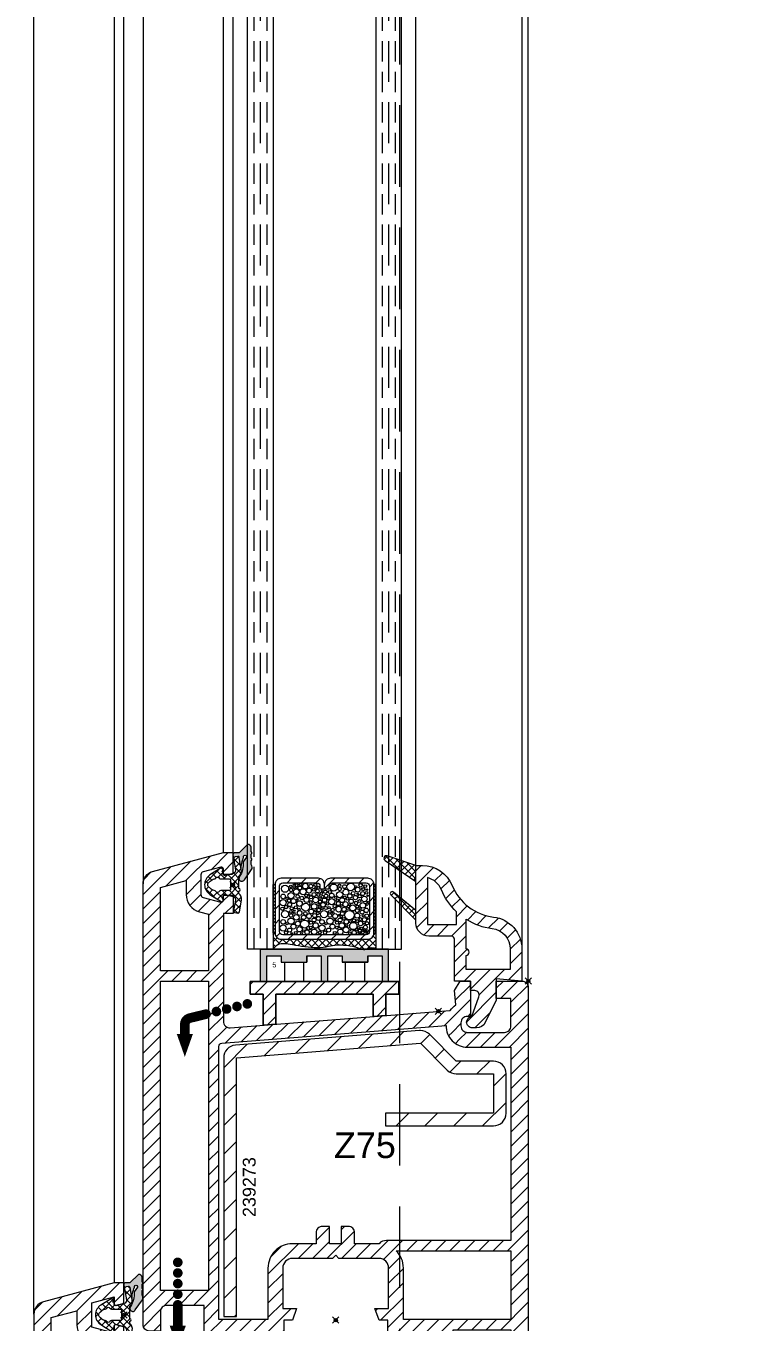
# Model space of a CAD drawing. Header units: millimetres. Extents: x -20000 to 230000, y -17405 to 25402.
# Drawn here: x 155059.2 to 155170, y -4835.4 to -4633.6 of the extents above; entities that cross this region are included whole.
import ezdxf

# ---------------------------------------------------------------- set-up
doc = ezdxf.new("R2010")
doc.units = ezdxf.units.MM
doc.header["$PDMODE"] = 35
doc.header["$PDSIZE"] = 0.5
doc.linetypes.add('CACHE', pattern=[9.525, 6.35, -3.175])
doc.layers.get('0').update_dxf_attribs({"lineweight": 13})
doc.layers.get('Defpoints').update_dxf_attribs({"true_color": 0xc2a584})
doc.layers.add('0 - Invisible', color=43, linetype='Continuous', lineweight=0, plot=False)
for name, color, linetype, lineweight in [('1 - Acier', 160, 'Continuous', 13), ('1 - Cotation', 32, 'Continuous', 13), ('1 - INTERROMPU', 253, 'CACHE', 13), ('1 - Joint', 7, 'Continuous', 13), ('1 - PVC', 7, 'Continuous', 13), ('1 - Silicone', 40, 'Continuous', 13), ('1 - Vitrage', 252, 'Continuous', 13)]:
    doc.layers.add(name, color=color, linetype=linetype, lineweight=lineweight)
doc.styles.get("Standard").update_dxf_attribs({"font": 'ARIALUNI.TTF'})
doc.styles.add('Texte Poralu', font='tahomabd.ttf')
doc.dimstyles.new('100 - 1000', dxfattribs={"dimtxt": 15, "dimasz": 15, "dimexe": 5, "dimexo": 2.5, "dimgap": 8, "dimtad": 1, "dimdec": 1, "dimtxsty": 'Texte Poralu', "dimcen": 10, "dimazin": 0, "dimtfac": 1, "dimtdec": 1, "dimtmove": 0, "dimatfit": 3, "dimfxl": 1, "dimarcsym": 0})
doc.dimstyles.new('30 - 1000', dxfattribs={"dimtxt": 10, "dimasz": 10, "dimexe": 5, "dimexo": 2.5, "dimgap": 5, "dimtad": 1, "dimdec": 1, "dimtxsty": 'Texte Poralu', "dimcen": 5, "dimazin": 0, "dimtfac": 1, "dimtdec": 1, "dimtmove": 0, "dimatfit": 3, "dimfxl": 1, "dimarcsym": 0})
pattern_1 = [(45, (-2912.3842, -784.6884), (-0.561266, 0.561266), []), (135, (-2912.3842, -784.6884), (-0.561266, -0.561266), [])]

# ---------------------------------------------------------------- blocks, each defined once
blk = doc.blocks.new('Rehau - DL178')
at = {"layer": '1 - PVC', "linetype": 'ByBlock'}
h = blk.add_hatch(dxfattribs=at)
h.set_pattern_fill('ANSI31', color=256, scale=0.5, style=0)
h.set_pattern_definition([(45, (178, 0), (-1.122532, 1.122532), [])])
h.paths.add_polyline_path([(121.8, 17, -0.414299), (119.8, 15), (118, 15), (3, 15), (3, 6.5), (3.77, 2.36, -0.045854), (3.8, 2, -0.414207), (1.8, 0), (0, 0), (0, 32.06, -0.396963), (0.94, 33.06), (118, 40), (118, 82.12, -0.339454), (119.48, 84.05), (130.5, 87), (132, 87), (132, 83.99, -0.339454), (131.85, 83.8), (130.75, 83.51, -0.493145), (130.5, 83.7), (130.5, 84.84), (127, 83.9), (127, 80.1), (130.5, 79.16), (130.5, 80.3, -0.493145), (130.75, 80.49), (131.85, 80.2, -0.339454), (132, 80.01), (132, 77.5), (130.5, 77.5), (130.5, 62.23, 0.437409), (131.58, 61.23), (147.72, 62.5), (147.72, 62.5), (148, 62.22), (148.33, 62.55), (166.76, 64), (166.5, 67), (169, 67), (169, 61.5), (168.5, 61.5, 0.414214), (167.5, 60.5), (167.5, 60, 0.414214), (168.5, 59), (174.3, 59, 0.414214), (175.3, 60), (175.3, 64.3), (173, 64.3), (173, 67), (177, 67, -0.414214), (178, 66), (178, 25.9), (178, 3, -0.414214), (175, 0), (175, 15.4, -0.236068), (174.2, 17, -0.045849), (174.23, 17.36), (175, 21.5), (175, 23), (169.7, 23, 0.414214), (168.7, 22), (168.7, 21.5, 0.414214), (169.7, 20.5), (170.2, 20.5), (170.2, 16, -0.414214), (169.7, 15.5), (161, 15.5), (161, 18.2), (166, 18.2), (166, 23.2), (148, 23.2), (134, 23.2), (134, 18.2), (139, 18.2), (139, 15.5), (131.8, 15.5, -0.414214), (131.3, 16), (131.3, 23), (121, 23), (121, 21.5), (121.77, 17.36, -0.045776)])
h.paths.add_polyline_path([(145.5, 59.62), (145.5, 56.9), (147, 56.9), (147, 59.74), (149, 59.89), (149, 56.9), (150.5, 56.9), (150.5, 60.01), (162, 60.92), (162, 56.9), (163.5, 56.9), (163.5, 61.03), (164.8, 61.14), (164.86, 61.14, 0.060551), (164.81, 60.25, 0.227964), (166, 57.27), (166, 57.1), (166, 25.9), (130.2, 25.9), (130.2, 57.57), (130.2, 58.41), (133.7, 58.69)], flags=16)
h.paths.add_polyline_path([(128.2, 43), (120.7, 43), (120.7, 67), (128.2, 67)], flags=16)
h.paths.add_polyline_path([(128.2, 69), (120.7, 69), (120.7, 81.58), (124.7, 82.65), (124.7, 80.48, 0.339454), (126.78, 77.78), (128.2, 77.39)], flags=16)
h.paths.add_polyline_path([(128.2, 41), (128.2, 25.7), (126.3, 25.7), (124, 25.7), (120, 25.7), (120, 37.41, 0.327538), (120.7, 38.37), (120.7, 41)], flags=16)
h.paths.add_polyline_path([(168.3, 56.3), (168.7, 56.3), (168.7, 55.5, 0.57735), (170.2, 54.63), (170.2, 56.3), (171.8, 56.3), (171.8, 54.63, 0.57735), (173.3, 55.5), (173.3, 56.3), (175.3, 56.3), (175.3, 45), (168.3, 45)], flags=16)
h.paths.add_polyline_path([(168.3, 43), (175.3, 43), (175.3, 25.7), (168.3, 25.7)], flags=16)
h.paths.add_polyline_path([(118, 37.3), (118, 17.7), (115.3, 17.7), (82.3, 17.7), (82.3, 35.18)], flags=16)
h.paths.add_polyline_path([(80, 35.04), (80, 17.7), (62.3, 17.7), (62.3, 33.99)], flags=16)
h.paths.add_polyline_path([(60, 33.85), (60, 17.7), (42.3, 17.7), (42.3, 32.8)], flags=16)
h.paths.add_polyline_path([(40, 32.67), (40, 17.7), (22.3, 17.7), (22.3, 31.62)], flags=16)
h.paths.add_polyline_path([(20, 31.48), (20, 17.7), (2.7, 17.7), (2.7, 30.46)], flags=16)
at = {"layer": '0 - Invisible'}
for p in [(132, 82), (164, 63.78), (0, 33), (150, 18.2), (175, 15)]:
    blk.add_point(p, dxfattribs=at)
at = {"layer": '0 - Invisible', "linetype": 'ByBlock'}
blk.add_point((178, 67), dxfattribs=at)
at = {"layer": '1 - PVC', "linetype": 'ByBlock'}
for points in [[(131.58, 61.23, -0.437409), (130.5, 62.23), (130.5, 77.5), (132, 77.5), (132, 80.01, 0.339454), (131.85, 80.2), (130.75, 80.49, 0.493145), (130.5, 80.3), (130.5, 79.16), (127, 80.1), (127, 83.9), (130.5, 84.84), (130.5, 83.7, 0.493145), (130.75, 83.51), (131.85, 83.8, 0.339454), (132, 83.99), (132, 87), (130.5, 87), (119.48, 84.05, 0.339454), (118, 82.12), (118, 40), (0.94, 33.06, 0.396963), (0, 32.06), (0, 0), (1.8, 0, 0.414214), (3.8, 2, 0.045849), (3.77, 2.36), (3, 6.5), (3, 15), (118, 15), (119.8, 15, 0.414214), (121.8, 17, 0.045849), (121.77, 17.36), (121, 21.5), (121, 23), (131.3, 23), (131.3, 16, 0.414214), (131.8, 15.5), (139, 15.5), (139, 18.2), (134, 18.2), (134, 23.2), (148, 23.2), (166, 23.2), (166, 18.2), (161, 18.2), (161, 15.5), (169.7, 15.5, 0.414214), (170.2, 16), (170.2, 20.5), (169.7, 20.5, -0.414214), (168.7, 21.5), (168.7, 22, -0.414214), (169.7, 23), (175, 23), (175, 21.5), (174.23, 17.36, 0.045849), (174.2, 17, 0.236068), (175, 15.4), (175, 0, 0.414214), (178, 3), (178, 25.9), (178, 66, 0.414214), (177, 67), (173, 67), (173, 64.3), (175.3, 64.3), (175.3, 60, -0.414214), (174.3, 59), (168.5, 59, -0.414214), (167.5, 60), (167.5, 60.5, -0.414214), (168.5, 61.5), (169, 61.5), (169, 67), (166.5, 67), (166.76, 64), (148.33, 62.55), (148, 62.22), (147.72, 62.5), (147.72, 62.5), (131.58, 61.23, -0.437409)], [(128.2, 69), (120.7, 69), (120.7, 81.58), (124.7, 82.65), (124.7, 80.48, 0.339454), (126.78, 77.78), (128.2, 77.39), (128.2, 69)], [(145.5, 59.62), (145.5, 56.9), (147, 56.9), (147, 59.74), (149, 59.89), (149, 56.9), (150.5, 56.9), (150.5, 60.01), (162, 60.92), (162, 56.9), (163.5, 56.9), (163.5, 61.03), (164.8, 61.14), (164.86, 61.14, 0.060551), (164.81, 60.25, 0.227964), (166, 57.27), (166, 57.1), (166, 25.9), (130.2, 25.9), (130.2, 57.57), (130.2, 58.41), (133.7, 58.69), (145.5, 59.62)], [(168.3, 56.3), (168.7, 56.3), (168.7, 55.5, 0.57735), (170.2, 54.63), (170.2, 56.3), (171.8, 56.3), (171.8, 54.63, 0.57735), (173.3, 55.5), (173.3, 56.3), (175.3, 56.3), (175.3, 45), (168.3, 45), (168.3, 56.3)], [(128.2, 41), (128.2, 25.7), (126.3, 25.7), (124, 25.7), (120, 25.7), (120, 37.41, 0.327538), (120.7, 38.37), (120.7, 41), (128.2, 41)]]:
    blk.add_lwpolyline(points, format="xyb", close=True, dxfattribs=at)
for points in [[(128.2, 43), (120.7, 43), (120.7, 67), (128.2, 67), (128.2, 43)], [(168.3, 43), (175.3, 43), (175.3, 25.7), (168.3, 25.7), (168.3, 43)], [(118, 37.3), (118, 17.7), (115.3, 17.7), (82.3, 17.7), (82.3, 35.18), (118, 37.3)], [(80, 35.04), (80, 17.7), (62.3, 17.7), (62.3, 33.99), (80, 35.04)], [(40, 32.67), (40, 17.7), (22.3, 17.7), (22.3, 31.62), (40, 32.67)], [(60, 33.85), (60, 17.7), (42.3, 17.7), (42.3, 32.8), (60, 33.85)], [(20, 31.48), (20, 17.7), (2.7, 17.7), (2.7, 30.46), (20, 31.48)]]:
    blk.add_lwpolyline(points, close=True, dxfattribs=at)
blk = doc.blocks.new('*U503')
blk.add_blockref('Rehau - DL178', (-75, -10))
blk = doc.blocks.new('*D1007')
at = {"layer": '1 - Cotation', "color": 0, "lineweight": -2, "transparency": 16777216}
for p, q in [((155020, -3805.67), (155367.5, -3805.67)), ((155362.5, -3820.67), (155362.5, -4891.27)), ((155020, -4906.27), (155367.5, -4906.27))]:
    blk.add_line(p, q, dxfattribs=at)
at = {"layer": '1 - Cotation', "color": 0, "transparency": 16777216}
for points in [[(155360, -3820.67), (155365, -3820.67), (155362.5, -3805.67)], [(155360, -4891.27), (155365, -4891.27), (155362.5, -4906.27)]]:
    blk.add_solid(points, dxfattribs=at)
at = {"layer": 'Defpoints', "color": 0, "transparency": 16777216}
for p in [(155017.5, -3805.67), (155017.5, -4906.27), (155362.5, -4906.27)]:
    blk.add_point(p, dxfattribs=at)
at = {"layer": '1 - Cotation', "color": 0, "transparency": 16777216, "insert": (155347, -4355.97), "char_height": 15, "attachment_point": 5, "rotation": 90, "style": 'Texte Poralu'}
blk.add_mtext('H', dxfattribs=at)
blk = doc.blocks.new('*U291')
at = {"layer": '1 - Acier'}
h = blk.add_hatch(dxfattribs=at)
h.set_pattern_fill('ANSI31', color=256, scale=0.5, style=0)
h.set_pattern_definition([(45, (-53.198, 0), (-1.12253, 1.12253), [])])
h.paths.add_polyline_path([(-1.19, 10.35, -0.414214), (-0.71, 9.87), (-0.71, 9.39), (0, 9.39), (0, 10.11, 0.414214), (-0.95, 11.06), (-6.75, 11.06, 0.414214), (-7.7, 10.11), (-7.7, 2.51, 0.414214), (-6.75, 1.56), (6.75, 1.56, 0.414214), (7.7, 2.51), (7.7, 10.11, 0.414214), (6.75, 11.06), (0.95, 11.06, 0.414214), (0, 10.11), (0, 9.39), (0.71, 9.39), (0.71, 9.87, -0.414214), (1.19, 10.35), (6.51, 10.35, -0.414214), (6.99, 9.87), (6.99, 2.75, -0.414214), (6.51, 2.27), (-6.51, 2.27, -0.414214), (-6.99, 2.75), (-6.99, 9.87, -0.414214), (-6.51, 10.35)])
at = {"layer": '1 - Silicone'}
h = blk.add_hatch(dxfattribs=at)
h.set_pattern_fill('ANSI31', color=256, scale=3, style=0)
h.set_pattern_definition([(135, (89.45962, 19.9178), (0.265165, 0.265165), [])])
h.paths.add_polyline_path([(-8, 2.51), (-7.7, 2.51), (-7.7, 10.11), (-8, 10.11)])
h = blk.add_hatch(dxfattribs=at)
h.set_pattern_fill('ANSI31', color=256, scale=3, style=0)
h.set_pattern_definition([(45, (-89.45962, 19.9178), (-0.265165, 0.265165), [])])
h.paths.add_polyline_path([(8, 10.11), (7.7, 10.11), (7.7, 2.51), (8, 2.51)])
h = blk.add_hatch(dxfattribs=at)
h.set_pattern_fill('ANSI37', color=256, scale=0.25, style=0)
h.set_pattern_definition([(45, (-53.198, 0), (-0.561266, 0.561266), []), (135, (-53.198, 0), (-0.561266, -0.561266), [])])
edge = h.paths.add_edge_path()
edge.add_arc((-6.75, 2.51), 0.95, 180, 270, ccw=False)
edge.add_line((-7.7, 2.51), (-8, 2.51))
edge.add_line((-8, 2.51), (-8, 0))
edge.add_spline(control_points=[(-8, 0), (-7.75, 0.3), (-7.07, 1.12), (-5.05, 0.73), (-1.23, 0.13), (0.48, 0.41), (1.65, 0.75), (4.92, 0.57), (6.11, -0.43), (7.45, 0.54), (7.9, 0.1), (8, 0)], knot_values=[0, 0, 0, 0, 1.112924, 3.032488, 5.381325, 7.006548, 8.100712, 8.980186, 10.784819, 12.190253, 12.587238, 12.587238, 12.587238, 12.587238], degree=3, periodic=0)
edge.add_line((8, 0), (8, 2.51))
edge.add_line((8, 2.51), (7.7, 2.51))
edge.add_arc((6.75, 2.51), 0.95, -90, 0, ccw=False)
edge.add_line((6.75, 1.56), (-6.75, 1.56))
at = {"layer": '0 - Invisible'}
for p, q in [((-8, 2.51), (-8, 0)), ((8, 2.51), (8, 0))]:
    blk.add_line(p, q, dxfattribs=at)
at = {"layer": '1 - Acier'}
blk.add_lwpolyline([(0, 9.39), (0, 10.11, 0.414214), (-0.95, 11.06), (-6.75, 11.06, 0.414214), (-7.7, 10.11), (-7.7, 2.51, 0.414214), (-6.75, 1.56), (6.75, 1.56, 0.414214), (7.7, 2.51), (7.7, 10.11, 0.414214), (6.75, 11.06), (0.95, 11.06, 0.414214), (0, 10.11)], format="xyb", dxfattribs=at)
blk.add_lwpolyline([(0.71, 9.39), (0.71, 9.87, -0.414214), (1.19, 10.35), (6.51, 10.35, -0.414214), (6.99, 9.87), (6.99, 2.75, -0.414214), (6.51, 2.27), (-6.51, 2.27, -0.414214), (-6.99, 2.75), (-6.99, 9.87, -0.414214), (-6.51, 10.35), (-1.19, 10.35, -0.414214), (-0.71, 9.87), (-0.71, 9.39)], format="xyb", close=True, dxfattribs=at)
at = {"layer": '1 - PVC'}
for centre, radius in [((-4.73, 10.08), 0.13), ((-4.33, 9.97), 0.219), ((-3.7, 10.13), 0.171), ((-2.99, 9.84), 0.435), ((-2.12, 9.83), 0.286), ((-1.42, 10.03), 0.232), ((1.44, 9.6), 0.563), ((2.34, 9.96), 0.205), ((4.09, 9.72), 0.597), ((5.64, 9.96), 0.283), ((-6.44, 8.24), 0.358), ((-6.14, 9.44), 0.563), ((-5.83, 7.94), 0.179), ((-5.22, 8.34), 0.486), ((-5.22, 9.24), 0.282), ((-5.24, 9.8), 0.205), ((-4.7, 9.6), 0.154), ((-4.39, 8.96), 0.435), ((-4.32, 9.56), 0.16), ((-4.17, 8.23), 0.279), ((-3.85, 9.55), 0.293), ((-3.54, 7.99), 0.282), ((-3.32, 8.96), 0.479), ((-2.8, 7.68), 0.397), ((-2.86, 8.38), 0.223), ((-2.4, 9.14), 0.384), ((-2.4, 8.5), 0.128), ((-2.12, 8.11), 0.256), ((-1.63, 8.52), 0.307), ((-1.66, 9.27), 0.23), ((-1.37, 7.68), 0.435), ((-1.32, 9.57), 0.149), ((-1.09, 9.06), 0.286), ((-0.96, 8.47), 0.236), ((-0.96, 9.65), 0.164), ((-0.71, 7.96), 0.186), ((-0.48, 8.7), 0.186), ((-0.3, 8.19), 0.22), ((-0.35, 9.09), 0.156), ((0.14, 8.96), 0.267), ((0.24, 8.32), 0.276), ((0.6, 7.94), 0.219), ((0.83, 8.93), 0.241), ((1.13, 8.4), 0.358), ((1.75, 8.09), 0.179), ((2.36, 8.5), 0.486), ((2.36, 9.39), 0.282), ((3.13, 9.76), 0.302), ((3.33, 8.89), 0.472), ((3.19, 8.08), 0.209), ((3.95, 8.32), 0.335), ((4.47, 8.73), 0.282), ((4.82, 8.05), 0.334), ((4.87, 9.75), 0.154), ((5.18, 9.29), 0.384), ((5.18, 8.65), 0.128), ((5.46, 8.27), 0.256), ((5.95, 8.68), 0.307), ((6.21, 7.83), 0.435), ((6.03, 9.37), 0.243), ((6.36, 9.83), 0.229), ((6.56, 8.8), 0.219), ((6.61, 9.29), 0.138), ((6.72, 8.34), 0.102), ((-6.44, 7.27), 0.486), ((-6.55, 6.32), 0.257), ((-5.98, 6.58), 0.256), ((-5.53, 7.57), 0.277), ((-5.42, 6.96), 0.307), ((-5.11, 6.37), 0.232), ((-4.83, 7.5), 0.384), ((-4.7, 6.02), 0.138), ((-4.47, 6.53), 0.23), ((-4.22, 7.73), 0.13), ((-3.89, 7.12), 0.435), ((-3.97, 6.23), 0.189), ((-2.95, 6.56), 0.602), ((-2.06, 5.89), 0.366), ((-2.14, 7.35), 0.23), ((-2.23, 6.89), 0.132), ((-1.6, 6.68), 0.435), ((-1.4, 5.97), 0.162), ((-1.02, 6.94), 0.179), ((-0.89, 6.12), 0.276), ((-0.68, 7.4), 0.267), ((-0.71, 6.6), 0.195), ((-0.22, 6.94), 0.362), ((-0.38, 6.3), 0.181), ((0.01, 7.65), 0.337), ((0.21, 6.43), 0.257), ((0.49, 7.09), 0.206), ((0.72, 6.5), 0.179), ((1.13, 7.42), 0.486), ((1.26, 6.14), 0.261), ((1.6, 6.73), 0.256), ((2.21, 6.25), 0.447), ((2, 7.65), 0.189), ((2.16, 7.12), 0.307), ((2.75, 7.65), 0.384), ((2.65, 6.81), 0.164), ((3.06, 6.22), 0.338), ((3.26, 7.02), 0.401), ((3.88, 5.32), 0.739), ((3.59, 7.84), 0.21), ((3.6, 6.37), 0.171), ((3.9, 6.94), 0.153), ((4.16, 7.47), 0.361), ((4.4, 6.44), 0.474), ((4.9, 7.21), 0.276), ((5.11, 6.02), 0.292), ((5.11, 6.68), 0.23), ((5.44, 7.5), 0.23), ((5.56, 6.32), 0.154), ((5.98, 6.84), 0.435), ((5.87, 5.79), 0.309), ((6.51, 6.07), 0.344), ((6.64, 7.04), 0.195), ((6.74, 7.37), 0.105), ((-6.44, 4.28), 0.358), ((-6.14, 5.48), 0.563), ((-5.83, 3.97), 0.179), ((-5.22, 4.38), 0.486), ((-5.22, 5.27), 0.282), ((-5.24, 5.84), 0.205), ((-4.7, 5.63), 0.154), ((-4.37, 4.98), 0.435), ((-4.16, 3.99), 0.381), ((-3.87, 5.65), 0.37), ((-3.8, 4.55), 0.202), ((-3.08, 3.92), 0.63), ((-3.24, 4.96), 0.342), ((-2.98, 5.56), 0.277), ((-2.4, 5.17), 0.384), ((-2.4, 4.53), 0.128), ((-2.12, 4.15), 0.256), ((-1.63, 4.56), 0.307), ((-1.53, 5.25), 0.309), ((-1.37, 3.71), 0.435), ((-1.04, 5.61), 0.22), ((-0.94, 4.81), 0.309), ((-0.38, 4.28), 0.358), ((-0.07, 5.48), 0.563), ((0.24, 3.97), 0.179), ((0.85, 4.38), 0.486), ((0.85, 5.27), 0.282), ((0.83, 5.84), 0.205), ((1.36, 5.63), 0.154), ((1.67, 5.17), 0.384), ((1.67, 4.53), 0.128), ((1.95, 4.15), 0.256), ((2.44, 4.56), 0.307), ((2.31, 5.3), 0.138), ((2.7, 3.71), 0.435), ((2.62, 5.07), 0.17), ((2.78, 5.56), 0.299), ((3, 4.76), 0.216), ((3.4, 4.29), 0.355), ((4.03, 4.31), 0.192), ((4.5, 3.63), 0.567), ((4.61, 4.52), 0.239), ((5.11, 5.25), 0.387), ((5.08, 4.38), 0.236), ((5.62, 4.02), 0.343), ((5.62, 4.69), 0.243), ((6.03, 5.25), 0.179), ((6.23, 4.61), 0.324), ((6.13, 3.97), 0.106), ((6.59, 5.22), 0.286), ((6.61, 4.05), 0.263), ((6.72, 4.74), 0.114), ((-6.44, 3.31), 0.486), ((-5.98, 2.61), 0.256), ((-5.42, 3), 0.307), ((-5.1, 2.47), 0.125), ((-4.83, 3.54), 0.384), ((-4.47, 2.56), 0.23), ((-3.88, 3.12), 0.422), ((-3.58, 2.47), 0.165), ((-3.24, 2.86), 0.171), ((-2.7, 2.67), 0.343), ((-2.78, 3.14), 0.112), ((-2.21, 2.94), 0.203), ((-2.14, 3.38), 0.23), ((-1.6, 2.72), 0.435), ((-0.71, 2.61), 0.2), ((-0.38, 3.31), 0.486), ((0.09, 2.61), 0.256), ((0.65, 3), 0.307), ((1.24, 3.54), 0.384), ((1.6, 2.56), 0.23), ((1.93, 3.38), 0.23), ((2.47, 2.72), 0.435), ((3.36, 3.03), 0.463), ((3.48, 3.68), 0.167), ((3.96, 2.51), 0.217), ((4.06, 3), 0.0725), ((4.62, 2.61), 0.33), ((5.03, 3.08), 0.186), ((5.16, 2.51), 0.186), ((5.31, 3.38), 0.181), ((5.51, 2.9), 0.232), ((5.54, 2.46), 0.106), ((5.77, 3.28), 0.186), ((5.98, 2.61), 0.229), ((6, 3), 0.0923), ((6.38, 3.43), 0.307), ((6.33, 2.85), 0.149), ((6.59, 2.54), 0.149), ((6.72, 2.9), 0.156)]:
    blk.add_circle(centre, radius, dxfattribs=at)
at = {"layer": '1 - Silicone'}
for points in [[(-8, 10.11), (-7.7, 10.11), (-7.7, 2.51), (-8, 2.51)], [(8, 10.11), (7.7, 10.11), (7.7, 2.51), (8, 2.51)]]:
    blk.add_lwpolyline(points, close=True, dxfattribs=at)
blk.add_open_spline([(-8, 0), (-7.75, 0.3), (-7.07, 1.12), (-5.05, 0.73), (-1.23, 0.13), (0.48, 0.41), (1.65, 0.75), (4.92, 0.57), (6.11, -0.43), (7.45, 0.54), (7.9, 0.1), (8, 0)], degree=3, knots=[0, 0, 0, 0, 1.112924, 3.032488, 5.381325, 7.006548, 8.100712, 8.980186, 10.784819, 12.190253, 12.587238, 12.587238, 12.587238, 12.587238], dxfattribs=at)
blk = doc.blocks.new('*U421')
at = {"layer": '1 - PVC', "linetype": 'ByBlock', "lineweight": -2}
h = blk.add_hatch(color=0, dxfattribs=at)
h.dxf.hatch_style = 1
h.paths.add_polyline_path([(-2.75, 4), (-0.5, 4), (-0.5, 0), (0.5, 0), (0.5, 4), (2.75, 4), (2.75, 3), (6.75, 3), (6.75, 4), (9, 4), (9, 0), (10, 0), (10, 5), (-10, 5), (-10, 0), (-9, 0), (-9, 4), (-6.75, 4), (-6.75, 3), (-2.75, 3)])
at = {"layer": '1 - PVC', "color": 0, "linetype": 'ByBlock', "lineweight": -2}
for p, q in [((10, 5), (-10, 5)), ((-10, 5), (-10, 0)), ((10, 5), (-10, 5)), ((-10, 5), (10, 5)), ((-10, 5), (-10, 0)), ((10, 0), (10, 5)), ((10, 0), (10, 5)), ((-9, 0), (-9, 4)), ((-9, 4), (-6.75, 4)), ((-9, 0), (-9, 4)), ((-9, 4), (-6.75, 4)), ((-6.75, 4), (-6.75, 3)), ((-6.75, 4), (-6.75, 3)), ((-6.75, 3), (-2.75, 3)), ((-6.75, 3), (-2.75, 3)), ((-6.25, 3), (-6.25, 0)), ((-3.25, 3), (-3.25, 0)), ((-2.75, 4), (-0.5, 4)), ((-2.75, 3), (-2.75, 4)), ((-2.75, 4), (-0.5, 4)), ((-2.75, 4), (-2.75, 3)), ((-0.5, 4), (-0.5, 0)), ((-0.5, 4), (-0.5, 0)), ((0.5, 0), (0.5, 4)), ((0.5, 4), (2.75, 4)), ((0.5, 0), (0.5, 4)), ((0.5, 4), (2.75, 4)), ((2.75, 4), (2.75, 3)), ((2.75, 4), (2.75, 3)), ((2.75, 3), (6.75, 3)), ((6.75, 3), (2.75, 3)), ((3.25, 3), (3.25, 0)), ((6.25, 3), (6.25, 0)), ((6.75, 3), (6.75, 4)), ((6.75, 4), (9, 4)), ((6.75, 4), (9, 4)), ((6.75, 4), (6.75, 3)), ((9, 4), (9, 0)), ((9, 4), (9, 0)), ((-10, 0), (-9, 0)), ((-10, 0), (10, 0)), ((-0.5, 0), (0.5, 0)), ((9, 0), (10, 0))]:
    blk.add_line(p, q, dxfattribs=at)
at = {"color": 0, "linetype": 'ByBlock', "lineweight": -2}
blk.add_text('5', height=0.8, dxfattribs=at).set_placement((-8.12, 2.19))
blk = doc.blocks.new('Rehau - Support calle de vitrage')
at = {"layer": '1 - PVC'}
h = blk.add_hatch(dxfattribs=at)
h.set_pattern_fill('ANSI31', color=256, scale=0.5, angle=180, style=0)
h.set_pattern_definition([(225, (-99742.6855, -319414.7135), (1.122532015, -1.122532015), [])])
h.paths.add_polyline_path([(7.57, 4.05), (7.57, 0.6), (9.57, 0.75), (9.57, 4.05), (11.59, 4.05), (11.59, 6.05), (-11.59, 6.05), (-11.59, 4.05), (-9.57, 4.05), (-9.57, -0.75), (-7.57, -0.6), (-7.57, 4.05)])
for p, q in [((-11.59, 4.05), (-11.59, 6.05)), ((-11.59, 6.05), (11.59, 6.05)), ((-9.57, 4.05), (-11.59, 4.05)), ((-9.57, -0.75), (-9.57, 4.05)), ((7.57, 4.05), (-7.57, 4.05)), ((-7.57, 4.05), (-7.57, -0.6)), ((7.57, 0.6), (7.57, 4.05)), ((11.59, 4.05), (9.57, 4.05)), ((9.57, 4.05), (9.57, 0.75)), ((11.59, 6.05), (11.59, 4.05)), ((9.57, 0.75), (7.57, 0.6)), ((-7.57, -0.6), (-9.57, -0.75))]:
    blk.add_line(p, q, dxfattribs=at)
blk.add_lwpolyline([(-11.59, 6.05), (-11.59, 4.05), (-9.57, 4.05), (-9.57, -0.75), (-7.57, -0.6), (-7.57, 4.05), (7.57, 4.05), (7.57, 0.6), (9.57, 0.75), (9.57, 4.05), (11.59, 4.05), (11.59, 6.05)], close=True, dxfattribs=at)
blk = doc.blocks.new('Rehau - Doucine 16.5x18')
at = {"layer": '1 - Joint', "linetype": 'ByBlock'}
h = blk.add_hatch(dxfattribs=at)
h.set_pattern_fill('ANSI37', color=256, scale=0.25, style=0)
h.set_pattern_definition(pattern_1)
h.paths.add_polyline_path([(-8.5, 15.5), (-8.5, 18), (-12.97, 19.48, 0.080019), (-13.1, 19.5, 0.414214), (-13.5, 19.1, 0.24877), (-13.32, 18.77)])
h = blk.add_hatch(dxfattribs=at)
h.set_pattern_fill('ANSI37', color=256, scale=0.25, style=0)
h.set_pattern_definition(pattern_1)
h.paths.add_polyline_path([(-8.5, 9.5), (-8.5, 11), (-12.01, 13.86, 0.631799), (-12.5, 13.62, 0.198912), (-12.41, 13.41)])
at = {"layer": '1 - PVC', "linetype": 'ByBlock'}
h = blk.add_hatch(dxfattribs=at)
h.set_pattern_fill('ANSI31', color=256, scale=0.5, style=0)
h.set_pattern_definition([(45, (-2912.3842, -784.6884), (-1.122532, 1.122532), [])])
h.paths.add_polyline_path([(-3, 7, -0.414214), (-2.5, 6.5), (-2.5, 0), (0, 0), (0, -1.5), (0.66, -1.5, -0.520567), (1.31, -2.44), (0.2, -5.5, 0.381131), (-0.6, -6.4, 0.414214), (0.3, -7.3), (0.94, -7.3, 0.285279), (2.29, -6.46), (4, -3), (4, 0.35), (8, 0), (8, 5, 0.379901), (3.59, 9.96, -0.272736), (-2.87, 14.89, 0.304849), (-7.5, 18), (-8.5, 18), (-8.5, 15.5), (-8.5, 11), (-8.5, 9.5), (-8.5, 9, 0.414214), (-6.5, 7)])
h.paths.add_polyline_path([(-6.7, 8.8), (-6.7, 16.1, -0.237024), (-4.54, 14.21, 0.106788), (-2.2, 10.79), (-2.2, 8.8)], flags=16)
h.paths.add_polyline_path([(-0.7, 9.63, 0.111788), (3.38, 8.18, -0.379901), (6.2, 5), (6.2, 1.8), (-0.7, 1.8), (-0.7, 4, 1), (-0.7, 5)], flags=16)
at = {"layer": '1 - Joint', "linetype": 'ByBlock'}
for points in [[(-8.5, 18), (-12.97, 19.48, 0.080019), (-13.1, 19.5, 0.414214), (-13.5, 19.1, 0.24877), (-13.32, 18.77), (-8.5, 15.5)], [(-8.5, 11), (-12.01, 13.86, 0.172454), (-12.2, 13.92, 0.414214), (-12.5, 13.62, 0.198912), (-12.41, 13.41), (-8.5, 9.5)]]:
    blk.add_lwpolyline(points, format="xyb", dxfattribs=at)
at = {"layer": '1 - PVC', "linetype": 'ByBlock'}
for points in [[(0.3, -7.3, -0.414214), (-0.6, -6.4, -0.381131), (0.2, -5.5), (1.31, -2.44, 0.520567), (0.66, -1.5), (0, -1.5), (0, 0), (-2.5, 0), (-2.5, 6.5, 0.414214), (-3, 7), (-6.5, 7, -0.414214), (-8.5, 9), (-8.5, 9.5), (-8.5, 11), (-8.5, 15.5), (-8.5, 18), (-7.5, 18, -0.304849), (-2.87, 14.89, 0.272736), (3.59, 9.96, -0.379901), (8, 5), (8, 0), (4, 0.35), (4, -3), (2.29, -6.46, -0.285279), (0.94, -7.3)], [(-2.2, 10.79, -0.106788), (-4.54, 14.21, 0.237024), (-6.7, 16.1), (-6.7, 8.8), (-2.2, 8.8)], [(3.38, 8.18, -0.379901), (6.2, 5), (6.2, 1.8), (-0.7, 1.8), (-0.7, 4, 1), (-0.7, 5), (-0.7, 9.63, 0.111788)]]:
    blk.add_lwpolyline(points, format="xyb", close=True, dxfattribs=at)
blk = doc.blocks.new('*U293')
at = {"layer": '1 - Joint', "linetype": 'ByBlock'}
blk.add_hatch(color=256, dxfattribs=at).paths.add_polyline_path([(2.84, 3.14), (2.84, 3.78, 0.57735), (2.84, 4.13), (2.84, 4.79, 0.57735), (2.84, 5.13), (2.84, 5.85, 0.419335), (2.27, 6.28), (0.94, 4.97), (0.31, 5, 0.477659), (0, 4.65), (0.11, 4.02, -0.406954), (0.36, 4.36), (0.75, 4.43, -0.418679), (0.98, 4.27), (1.3, 2.36, -0.125286), (1.66, 4.3, -1.387029), (2.11, 4.3), (1.59, 3.57, -0.153631), (1.05, 1.3, 0.167659), (0.93, 1.03), (0.93, 0.96, 0.744987), (1.78, 0.78), (2.91, 2.37, 0.250622)])
h = blk.add_hatch(dxfattribs=at)
h.set_pattern_fill('ANSI37', color=256, scale=0.25, style=0)
h.paths.add_polyline_path([(0.93, 0.96, -0.041156), (0.93, 1.03), (0.93, 1.36, 0.277105), (1.3, 2.36), (0.98, 4.27, 0.414214), (0.75, 4.43), (0.36, 4.36, 0.406954), (0.11, 4.02), (0.4, 2.34, -0.388879), (0.04, 1.77), (-1.23, 1.43, -0.414214), (-1.53, 1.73), (-1.53, 2.01), (-1.71, 2.01), (-1.54, 2.38, 0.109518), (-1.53, 2.46, 0.414214), (-1.73, 2.66, 0.140872), (-1.83, 2.63), (-3.58, 1.54, 0.258271), (-4.42, 0.01, 0.258271), (-3.58, -1.51), (-1.83, -2.61, 0.140872), (-1.73, -2.64, 0.414214), (-1.53, -2.44, 0.109518), (-1.54, -2.35), (-1.71, -1.99), (-1.53, -1.99), (-1.53, -1.79, -0.414214), (-1.23, -1.49), (0.04, -1.83, -0.388879), (0.4, -2.4), (0.1, -4.07, 0.043661), (0.1, -4.1, 0.36397), (0.27, -4.3), (0.76, -4.39, 0.037727), (0.79, -4.39, 0.370694), (0.99, -4.22), (1.31, -2.39, 0.271381), (0.93, -1.34), (0.93, -0.99, 1), (0.93, -0.59)])
h.paths.add_polyline_path([(-0.37, 0.71), (-0.37, -0.69, -0.414214), (-0.57, -0.89), (-1.9, -0.89, 0.267949), (-2.16, -1.04, -0.267949), (-2.42, -1.19, -0.271324), (-2.68, -1.04, 0.243431), (-2.91, -0.88, -0.210605), (-3.54, -0.52, 0.11634), (-3.65, -0.43, -0.281921), (-3.92, 0.01, -0.281921), (-3.65, 0.46, 0.11634), (-3.54, 0.55, -0.210605), (-2.91, 0.91, 0.243431), (-2.68, 1.06, -0.271324), (-2.42, 1.21, -0.267949), (-2.16, 1.06, 0.267949), (-1.9, 0.91), (-0.57, 0.91, -0.414214)], flags=16)
at = {"layer": '0 - Invisible', "linetype": 'ByBlock'}
blk.add_point((0, 0), dxfattribs=at)
at = {"layer": '1 - Joint', "linetype": 'ByBlock'}
for points in [[(2.11, 4.3), (1.59, 3.57, -0.153631), (1.05, 1.3, 1.13268), (1.78, 0.78), (2.91, 2.37, 0.250622), (2.84, 3.14), (2.84, 3.78, 0.57735), (2.84, 4.13), (2.84, 4.79, 0.57735), (2.84, 5.13), (2.84, 5.85, 0.419335), (2.27, 6.28), (0.94, 4.97), (0.31, 5, 0.477659), (0, 4.65), (0.4, 2.34, -0.388879), (0.04, 1.77), (-1.23, 1.43, -0.414214), (-1.53, 1.73), (-1.53, 2.01), (-1.71, 2.01), (-1.54, 2.38, 0.109518), (-1.53, 2.46, 0.414214), (-1.73, 2.66, 0.140872), (-1.83, 2.63), (-3.58, 1.54, 0.258271), (-4.42, 0.01, 0.258271), (-3.58, -1.51), (-1.83, -2.61, 0.140872), (-1.73, -2.64, 0.414214), (-1.53, -2.44, 0.109518), (-1.54, -2.35), (-1.71, -1.99), (-1.53, -1.99), (-1.53, -1.79, -0.414214), (-1.23, -1.49), (0.04, -1.83, -0.388879), (0.4, -2.4), (0.1, -4.07, 0.043661), (0.1, -4.1, 0.36397), (0.27, -4.3), (0.76, -4.39, 0.037727), (0.79, -4.39, 0.370694), (0.99, -4.22), (1.31, -2.39, 0.271381), (0.93, -1.34), (0.93, -0.99, 1), (0.93, -0.59), (0.93, 1.36, 0.277105), (1.3, 2.36, -0.125286), (1.66, 4.3, -1.387029)], [(-3.65, 0.46, 0.11634), (-3.54, 0.55, -0.210605), (-2.91, 0.91, 0.243431), (-2.68, 1.06, -0.271324), (-2.42, 1.21, -0.267949), (-2.16, 1.06, 0.267949), (-1.9, 0.91), (-0.57, 0.91, -0.414214), (-0.37, 0.71), (-0.37, -0.69, -0.414214), (-0.57, -0.89), (-1.9, -0.89, 0.267949), (-2.16, -1.04, -0.267949), (-2.42, -1.19, -0.271324), (-2.68, -1.04, 0.243431), (-2.91, -0.88, -0.210605), (-3.54, -0.52, 0.11634), (-3.65, -0.43, -0.281921), (-3.92, 0.01, -0.281921)]]:
    blk.add_lwpolyline(points, format="xyb", close=True, dxfattribs=at)
blk.add_lwpolyline([(1.3, 2.36), (0.98, 4.27, 0.414214), (0.75, 4.43), (0.36, 4.36, 0.406954), (0.11, 4.02)], format="xyb", dxfattribs=at)
blk = doc.blocks.new('*U759')
at = {"layer": '0 - Invisible'}
blk.add_point((-5, -4.71), dxfattribs=at)
at = {"layer": '1 - PVC'}
for p, q in [((9, -1), (9, 847.62)), ((8, 841.62), (8, 5)), ((-51, 831.5), (-51, 15.12)), ((-8.5, 18), (-8.5, 828.62)), ((-38.5, 20), (-38.5, 826.62)), ((-37, 826.62), (-37, 20))]:
    blk.add_line(p, q, dxfattribs=at)
at = {"layer": '1 - Vitrage', "linetype": 'CACHE', "ltscale": 0.5}
for p, q in [((-33.75, 841.68), (-33.75, 4.94)), ((-31.75, 841.68), (-31.75, 4.94)), ((-13.75, 841.68), (-13.75, 4.94)), ((-11.75, 841.68), (-11.75, 4.94))]:
    blk.add_line(p, q, dxfattribs=at)
at = {"layer": '1 - Vitrage', "linetype": 'CACHE'}
for p, q in [((-32.75, 841.68), (-32.75, 4.94)), ((-12.75, 841.68), (-12.75, 4.94))]:
    blk.add_line(p, q, dxfattribs=at)
at = {"layer": '1 - Vitrage'}
for points in [[(-34.75, 841.68), (-30.75, 841.68), (-30.75, 4.94), (-34.75, 4.94)], [(-10.75, 841.68), (-14.75, 841.68), (-14.75, 4.94), (-10.75, 4.94)]]:
    blk.add_lwpolyline(points, close=True, dxfattribs=at)
for name, p in [('*U293', (-37, 14.98)), ('Rehau - Doucine 16.5x18', (0, 0)), ('*U291', (-22.75, 4.94)), ('*U421', (-22.75, -0.06)), ('Rehau - Support calle de vitrage', (-22.75, -6.11))]:
    blk.add_blockref(name, p)
blk = doc.blocks.new('*U288')
at = {"const_width": 0.75}
for points in [[(0.09, 13.05, -1), (-0.09, 13.78, -1)], [(0.09, 11.39, -1), (-0.09, 12.12, -1)], [(0.09, 9.74, -1), (-0.09, 10.47, -1)], [(0.09, 8.08, -1), (-0.09, 8.81, -1)], [(0.09, 6.43, -1), (-0.09, 7.16, -1)]]:
    blk.add_lwpolyline(points, format="xyb", close=True, dxfattribs=at)
for points in [[(0, 3.54, 1.5, 1.5, 0), (0, 6.62, 0, 0, 0)], [(0, 0, 0, 2.5, 0), (0, 3.54, 2.5, 2.5, 0)]]:
    blk.add_lwpolyline(points, format="xyseb")
blk = doc.blocks.new('Rehau - Gamme Performance - Z75')
at = {"layer": '1 - PVC'}
h = blk.add_hatch(dxfattribs=at)
h.set_pattern_fill('ANSI31', color=256, scale=0.5, angle=90, style=0)
h.set_pattern_definition([(225, (0, 0), (-1.122532, 1.122532), [])])
edge = h.paths.add_edge_path()
edge.add_line((-88.25, 45.99), (-85.49, 45.99))
edge.add_line((-85.49, 45.99), (-85.49, 47.5))
edge.add_line((-85.49, 47.5), (-74.99, 47.5))
edge.add_line((-74.99, 47.5), (-68.72, 47.5))
edge.add_arc((-68.72, 46.5), 1, -4.2808, 89.8756, ccw=False)
edge.add_line((-67.72, 46.42), (-70.42, 12.18))
edge.add_arc((-68.1, 9.13), 3.83, 127.2044, 145.4601)
edge.add_line((-71.26, 11.3), (-73.49, 11.5))
edge.add_line((-73.49, 11.5), (-74.99, 10.63))
edge.add_line((-74.99, 10.63), (-74.99, 9))
edge.add_line((-74.99, 9), (-69.49, 9))
edge.add_line((-69.49, 9), (-69.49, 9.5))
edge.add_arc((-68.49, 9.5), 1, 90, 180, ccw=False)
edge.add_line((-68.49, 10.5), (-67.99, 10.5))
edge.add_arc((-67.99, 9.5), 1, 0, 90, ccw=False)
edge.add_line((-66.99, 9.5), (-66.99, 3.7))
edge.add_arc((-67.99, 3.7), 1, -90, 0, ccw=False)
edge.add_line((-67.99, 2.7), (-72.29, 2.7))
edge.add_line((-72.29, 2.7), (-72.29, 5))
edge.add_line((-72.29, 5), (-74.99, 5))
edge.add_line((-74.99, 5), (-74.99, 1))
edge.add_arc((-73.99, 1), 1, 180, 270)
edge.add_line((-73.99, 0), (-1.99, 0))
edge.add_arc((-2.01, 2.01), 2.01, 270.4903, 359.7969)
edge.add_line((0, 2), (0, 14))
edge.add_line((0, 14), (-3, 14))
edge.add_arc((-2.99, 13.79), 0.205, 92.1594, 164.4209)
edge.add_line((-3.19, 13.85), (-3.48, 12.75))
edge.add_arc((-3.29, 12.7), 0.196, 163.8255, 270.6442)
edge.add_line((-3.29, 12.5), (-2.54, 12.5))
edge.add_arc((-2.54, 12.2), 0.3, 0, 90, ccw=False)
edge.add_line((-2.24, 12.2), (-2.24, 9.5))
edge.add_arc((-2.74, 9.5), 0.5, -15.1541, 0, ccw=False)
edge.add_arc((-2.75, 9.51), 0.511, 270.9177, 343.9282, ccw=False)
edge.add_line((-2.74, 9), (-4.99, 9))
edge.add_line((-4.99, 9), (-6.51, 9))
edge.add_arc((-6.51, 9.49), 0.493, 194.4916, 270.2559, ccw=False)
edge.add_line((-6.99, 9.37), (-7.73, 12.12))
edge.add_arc((-7.44, 12.2), 0.3, 89.7794, 195.5219, ccw=False)
edge.add_line((-7.44, 12.5), (-6.69, 12.5))
edge.add_arc((-6.7, 12.7), 0.201, 271.431, 374.0994)
edge.add_line((-6.5, 12.75), (-6.8, 13.85))
edge.add_arc((-6.99, 13.8), 0.2, 14.7436, 90)
edge.add_line((-6.99, 14), (-19.99, 14))
edge.add_line((-19.99, 14), (-19.99, 21.9))
edge.add_line((-19.99, 21.9), (-22.19, 21.9))
edge.add_line((-22.19, 21.9), (-22.19, 23.24))
edge.add_line((-22.19, 23.24), (-23.99, 23.9))
edge.add_line((-23.99, 23.9), (-23.99, 21.75))
edge.add_line((-23.99, 21.75), (-30.29, 21.75))
edge.add_arc((-30.29, 23.25), 1.5, 180, 270, ccw=False)
edge.add_line((-31.79, 23.25), (-31.79, 29.5))
edge.add_line((-31.79, 29.5), (-32.29, 30))
edge.add_line((-32.29, 30), (-31.79, 30.5))
edge.add_line((-31.79, 30.5), (-31.79, 36.75))
edge.add_arc((-30.29, 36.75), 1.5, 90, 180, ccw=False)
edge.add_line((-30.29, 38.25), (-23.99, 38.25))
edge.add_line((-23.99, 38.25), (-23.99, 36.1))
edge.add_line((-23.99, 36.1), (-22.19, 36.75))
edge.add_line((-22.19, 36.75), (-22.19, 38.1))
edge.add_line((-22.19, 38.1), (-19.99, 38.1))
edge.add_line((-19.99, 38.1), (-19.99, 50.5))
edge.add_line((-19.99, 50.5), (-24.49, 50.5))
edge.add_line((-24.49, 50.5), (-24.49, 56.3))
edge.add_arc((-23.49, 56.3), 1, 90, 180, ccw=False)
edge.add_line((-23.49, 57.3), (-20.49, 57.3))
edge.add_line((-20.49, 57.3), (-20.49, 59))
edge.add_arc((-21.49, 59), 1, 0, 90)
edge.add_line((-21.49, 60), (-90.11, 60))
edge.add_arc((-90.11, 58), 2, 90.0716, 164.8932)
edge.add_line((-92.04, 58.52), (-94.99, 47.5))
edge.add_line((-94.99, 47.5), (-94.99, 46))
edge.add_line((-94.99, 46), (-91.72, 46))
edge.add_arc((-91.78, 46.19), 0.2, 288.1929, 359.998)
edge.add_line((-91.58, 46.19), (-91.58, 47.29))
edge.add_arc((-91.78, 47.29), 0.2, 0.0001, 90.0001)
edge.add_line((-91.78, 47.49), (-92.08, 47.49))
edge.add_line((-92.08, 47.49), (-92.44, 47.5))
edge.add_arc((-92.44, 47.8), 0.301, 164.7987, 269.9002, ccw=False)
edge.add_line((-92.73, 47.88), (-91.99, 50.63))
edge.add_arc((-91.5, 50.5), 0.504, 90.6601, 164.5912, ccw=False)
edge.add_line((-91.51, 51), (-89.99, 51))
edge.add_line((-89.99, 51), (-88.47, 51))
edge.add_arc((-88.47, 50.51), 0.493, 14.4916, 90.2559, ccw=False)
edge.add_line((-87.99, 50.63), (-87.25, 47.88))
edge.add_arc((-87.54, 47.8), 0.301, -90.0002, 15.4225, ccw=False)
edge.add_line((-87.54, 47.5), (-87.88, 47.49))
edge.add_line((-87.88, 47.49), (-88.18, 47.49))
edge.add_arc((-88.18, 47.29), 0.2, 90.0021, 179.9979)
edge.add_line((-88.38, 47.29), (-88.38, 46.18))
edge.add_arc((-88.18, 46.17), 0.196, 178.5329, 250.5215)
edge = h.paths.add_edge_path(flags=16)
edge.add_line((-11.99, 2.7), (-2.69, 2.7))
edge.add_line((-2.69, 2.7), (-2.69, 6.7))
edge.add_line((-2.69, 6.7), (-6.51, 6.7))
edge.add_arc((-6.5, 9.52), 2.82, 195.3634, 269.8887, ccw=False)
edge.add_line((-9.22, 8.77), (-10, 11.7))
edge.add_line((-10, 11.7), (-11.99, 11.7))
edge.add_line((-11.99, 11.7), (-11.99, 2.7))
h.paths.add_polyline_path([(-20.69, 2.7), (-13.59, 2.7), (-13.59, 11.7), (-20.69, 11.7)], flags=16)
edge = h.paths.add_edge_path(flags=16)
edge.add_line((-32.99, 2.7), (-22.29, 2.7))
edge.add_line((-22.29, 2.7), (-22.29, 19.45))
edge.add_line((-22.29, 19.45), (-30.3, 19.45))
edge.add_arc((-30.29, 23.23), 3.78, 224.5252, 269.9457, ccw=False)
edge.add_line((-32.99, 20.58), (-32.99, 2.7))
edge = h.paths.add_edge_path(flags=16)
edge.add_line((-64.69, 2.7), (-34.59, 2.7))
edge.add_line((-34.59, 2.7), (-34.59, 20.58))
edge.add_line((-34.59, 20.58), (-34.59, 22.09))
edge.add_arc((-33, 22.09), 1.59, 133.3025, 179.938, ccw=False)
edge.add_line((-34.09, 23.25), (-34.09, 27.05))
edge.add_line((-34.09, 27.05), (-35.79, 27.05))
edge.add_arc((-35.79, 28.05), 1, 180, 270, ccw=False)
edge.add_line((-36.79, 28.05), (-36.79, 29.15))
edge.add_line((-36.79, 29.15), (-34.09, 29.15))
edge.add_line((-34.09, 29.15), (-34.09, 30.95))
edge.add_line((-34.09, 30.95), (-36.79, 30.95))
edge.add_line((-36.79, 30.95), (-36.79, 32.05))
edge.add_arc((-35.79, 32.05), 1, 90, 180, ccw=False)
edge.add_line((-35.79, 33.05), (-34.09, 33.05))
edge.add_line((-34.09, 33.05), (-34.09, 36.75))
edge.add_arc((-30.29, 36.75), 3.8, 90, 180, ccw=False)
edge.add_line((-30.29, 40.55), (-22.29, 40.55))
edge.add_line((-22.29, 40.55), (-22.29, 48.2))
edge.add_line((-22.29, 48.2), (-64.81, 48.2))
edge.add_arc((-64.81, 47.7), 0.499, 89.6674, 175.5607)
edge.add_line((-65.31, 47.74), (-68.06, 12.8))
edge.add_arc((-67.99, 9.5), 3.3, 0.0217, 91.2242, ccw=False)
edge.add_line((-64.69, 9.5), (-64.69, 2.7))
h.paths.add_polyline_path([(-26.79, 49.8), (-26.79, 57.3), (-74.99, 57.3), (-74.99, 49.8)], flags=16)
edge = h.paths.add_edge_path(flags=16)
edge.add_line((-85.77, 51.22), (-85.39, 49.8))
edge.add_line((-85.39, 49.8), (-76.59, 49.8))
edge.add_line((-76.59, 49.8), (-76.59, 57.3))
edge.add_line((-76.59, 57.3), (-89.57, 57.3))
edge.add_line((-89.57, 57.3), (-90.64, 53.3))
edge.add_line((-90.64, 53.3), (-88.47, 53.3))
edge.add_arc((-88.47, 50.5), 2.8, 14.9315, 90, ccw=False)
edge.add_arc((-85.77, 51.22), 0.00282, -165.0287, 14.9315, ccw=False)
at = {"layer": '0 - Invisible'}
for p in [(-89.98, 45.99), (-22.19, 29.99), (-8, 17), (-70.28, 14), (-4.99, 14), (0, 0), (-74.99, 0)]:
    blk.add_point(p, dxfattribs=at)
at = {"layer": '1 - PVC'}
for points in [[(-88.25, 45.99), (-85.49, 45.99), (-85.49, 47.5), (-74.99, 47.5), (-68.72, 47.5, -0.435624), (-67.72, 46.42), (-70.42, 12.18, 0.079824), (-71.26, 11.3), (-73.49, 11.5), (-74.99, 10.63), (-74.99, 9), (-69.49, 9), (-69.49, 9.5, -0.414214), (-68.49, 10.5), (-67.99, 10.5, -0.414214), (-66.99, 9.5), (-66.99, 3.7, -0.414214), (-67.99, 2.7), (-72.29, 2.7), (-72.29, 5), (-74.99, 5), (-74.99, 1, 0.414214), (-73.99, 0), (-1.99, 0, 0.410674), (0, 2), (0, 14), (-3, 14, 0.326182), (-3.19, 13.85), (-3.48, 12.75, 0.50305), (-3.29, 12.5), (-2.54, 12.5, -0.414214), (-2.24, 12.2), (-2.24, 9.5, -0.066219), (-2.26, 9.37, -0.329801), (-2.74, 9), (-4.99, 9), (-6.51, 9, -0.343178), (-6.99, 9.37), (-7.73, 12.12, -0.497179), (-7.44, 12.5), (-6.69, 12.5, 0.480561), (-6.5, 12.75), (-6.8, 13.85, 0.340702), (-6.99, 14), (-19.99, 14), (-19.99, 21.9), (-22.19, 21.9), (-22.19, 23.24), (-23.99, 23.9), (-23.99, 21.75), (-30.29, 21.75, -0.414214), (-31.79, 23.25), (-31.79, 29.5), (-32.29, 30), (-31.79, 30.5), (-31.79, 36.75, -0.414214), (-30.29, 38.25), (-23.99, 38.25), (-23.99, 36.1), (-22.19, 36.75), (-22.19, 38.1), (-19.99, 38.1), (-19.99, 50.5), (-24.49, 50.5), (-24.49, 56.3, -0.414214), (-23.49, 57.3), (-20.49, 57.3), (-20.49, 59, 0.414214), (-21.49, 60), (-90.11, 60, 0.338586), (-92.04, 58.52), (-94.99, 47.5), (-94.99, 46), (-91.72, 46, 0.32398), (-91.58, 46.19), (-91.58, 47.29, 0.414214), (-91.78, 47.49), (-92.08, 47.49), (-92.44, 47.5, -0.493696), (-92.73, 47.88), (-91.99, 50.63, -0.334261), (-91.51, 51), (-89.99, 51), (-88.47, 51, -0.343178), (-87.99, 50.63), (-87.25, 47.88, -0.49544), (-87.54, 47.5), (-87.88, 47.49), (-88.18, 47.49, 0.414192), (-88.38, 47.29), (-88.38, 46.18, 0.324865)], [(-85.77, 51.22), (-85.39, 49.8), (-76.59, 49.8), (-76.59, 57.3), (-89.57, 57.3), (-90.64, 53.3), (-88.47, 53.3, -0.339788), (-85.76, 51.22, -0.999652)], [(-64.69, 2.7), (-34.59, 2.7), (-34.59, 20.58), (-34.59, 22.09, -0.206341), (-34.09, 23.25), (-34.09, 27.05), (-35.79, 27.05, -0.414214), (-36.79, 28.05), (-36.79, 29.15), (-34.09, 29.15), (-34.09, 30.95), (-36.79, 30.95), (-36.79, 32.05, -0.414214), (-35.79, 33.05), (-34.09, 33.05), (-34.09, 36.75, -0.414214), (-30.29, 40.55), (-22.29, 40.55), (-22.29, 48.2), (-64.81, 48.2, 0.393373), (-65.31, 47.74), (-68.06, 12.8, -0.420374), (-64.69, 9.5)], [(-32.99, 2.7), (-22.29, 2.7), (-22.29, 19.45), (-30.3, 19.45, -0.20082), (-32.99, 20.58)], [(-11.99, 2.7), (-2.69, 2.7), (-2.69, 6.7), (-6.51, 6.7, -0.337146), (-9.22, 8.77), (-10, 11.7), (-11.99, 11.7)]]:
    blk.add_lwpolyline(points, format="xyb", close=True, dxfattribs=at)
for points in [[(-26.79, 49.8), (-26.79, 57.3), (-74.99, 57.3), (-74.99, 49.8)], [(-20.69, 2.7), (-13.59, 2.7), (-13.59, 11.7), (-20.69, 11.7)]]:
    blk.add_lwpolyline(points, close=True, dxfattribs=at)
blk = doc.blocks.new('Rehau - Renfort 239273')
at = {"layer": '1 - Acier'}
h = blk.add_hatch(dxfattribs=at)
h.set_pattern_fill('ANSI31', color=256, style=0)
h.set_pattern_definition([(45, (-22382.9887, -21221.3944), (-2.24506403, 2.24506403), [])])
edge = h.paths.add_edge_path()
edge.add_line((36.22, 37.77), (42.02, 37.77))
edge.add_line((42.02, 37.77), (42.02, 31.64))
edge.add_line((42.02, 31.64), (25.21, 31.64))
edge.add_line((25.21, 31.64), (25.21, 29.67))
edge.add_line((25.21, 29.67), (42.02, 29.67))
edge.add_arc((42.02, 31.64), 1.98, 270, 360)
edge.add_line((44, 31.64), (44, 37.77))
edge.add_arc((42.02, 37.77), 1.98, 360, 450)
edge.add_line((42.02, 39.75), (36.22, 39.75))
edge.add_line((36.22, 39.75), (32.05, 43.92))
edge.add_arc((30.65, 42.52), 1.98, 45, 90)
edge.add_arc((30.65, 42.52), 1.98, 90, 94.5)
edge.add_line((30.5, 44.49), (1.82, 42.24))
edge.add_arc((1.98, 40.26), 1.98, 94.5, 180)
edge.add_line((0, 40.26), (0, 0))
edge.add_line((0, 0), (1.98, 0))
edge.add_line((1.98, 0), (1.98, 40.26))
edge.add_line((1.98, 40.26), (30.65, 42.52))
edge.add_line((30.65, 42.52), (34.82, 38.35))
edge.add_arc((36.22, 39.75), 1.98, 225, 270)
blk.add_lwpolyline([(36.22, 37.77), (42.02, 37.77), (42.02, 31.64), (25.21, 31.64), (25.21, 29.67), (42.02, 29.67, 0.414214), (44, 31.64), (44, 37.77, 0.414214), (42.02, 39.75), (36.22, 39.75), (32.05, 43.92, 0.198912), (30.65, 44.5, 0.019637), (30.5, 44.49), (1.82, 42.24, 0.391392), (0, 40.26), (0, 0), (1.98, 0), (1.98, 40.26), (30.65, 42.52), (34.82, 38.35, 0.198912)], format="xyb", close=True, dxfattribs=at)
blk = doc.blocks.new('Symbole Drainage')
at = {"const_width": 0.75}
for points in [[(6.14, 7.45, 1), (6.89, 7.45, 1)], [(7.75, 7.85, 1), (8.5, 7.85, 1)], [(9.36, 8.25, 1), (10.11, 8.25, 1)], [(2.93, 6.66, 1), (3.68, 6.66, 1)], [(4.54, 7.06, 1), (5.29, 7.06, 1)]]:
    blk.add_lwpolyline(points, format="xyb", close=True, dxfattribs=at)
at = {"const_width": 1.5}
blk.add_lwpolyline([(0, 3.54), (0, 5.06, -0.345013), (0.76, 6.03), (3.14, 6.62)], format="xyb", dxfattribs=at)
blk.add_lwpolyline([(0, 0, 0, 2.5, 0), (0, 3.54, 2.5, 2.5, 0)], format="xyseb")
blk = doc.blocks.new('*U758')
at = {"layer": '1 - PVC'}
for p, q in [((-60, 15.12), (-60, 965.48)), ((-47.5, 960.6), (-47.5, 20)), ((-46, 20), (-46, 960.6))]:
    blk.add_line(p, q, dxfattribs=at)
at = {"xscale": -1, "rotation": 90}
blk.add_blockref('Rehau - Gamme Performance - Z75', (17, -8), dxfattribs=at)
for name, p in [('Symbole Drainage', (-36.5, 55.18)), ('Rehau - Renfort 239273', (-30.45, 14.77)), ('*U288', (-37.6, 9.77)), ('*U293', (-46, 15))]:
    blk.add_blockref(name, p)
at = {"insert": (-8.45, 41.39), "char_height": 4, "attachment_point": 5}
blk.add_mtext('Z75', dxfattribs=at)
at = {"insert": (-27.47, 34.9), "char_height": 2, "attachment_point": 2, "rotation": 90}
blk.add_mtext('239273', dxfattribs=at)
blk = doc.blocks.new('*D1012')
at = {"layer": 'Defpoints', "color": 0, "lineweight": -2, "transparency": 16777216}
blk.add_line((155120, -3615.67), (155155.99, -3615.67), dxfattribs=at)
at = {"layer": 'Defpoints', "color": 0, "transparency": 16777216}
for p in [(155117.5, -3615.67), (155117.5, -3615.67), (150000, -6005.67)]:
    blk.add_point(p, dxfattribs=at)
at = {"layer": 'Defpoints', "color": 0, "transparency": 16777216, "insert": (155139.25, -3605.46), "char_height": 10, "attachment_point": 5, "style": 'Texte Poralu'}
blk.add_mtext('2390', dxfattribs=at)
blk = doc.blocks.new('*D1013')
at = {"layer": 'Defpoints', "color": 0, "lineweight": -2, "transparency": 16777216}
blk.add_line((155420, -3505.67), (155455.99, -3505.67), dxfattribs=at)
at = {"layer": 'Defpoints', "color": 0, "transparency": 16777216}
for p in [(155417.5, -3505.67), (155417.5, -3505.67), (150000, -6005.67)]:
    blk.add_point(p, dxfattribs=at)
at = {"layer": 'Defpoints', "color": 0, "transparency": 16777216, "insert": (155439.25, -3495.46), "char_height": 10, "attachment_point": 5, "style": 'Texte Poralu'}
blk.add_mtext('2500', dxfattribs=at)

msp = doc.modelspace()

# ---------------------------------------------------------------- linework, layer by layer
at = {"layer": '1 - INTERROMPU', "ltscale": 2}
msp.add_line((155117.5, -4906.27), (155117.5, -3615.67), dxfattribs=at)

# ---------------------------------------------------------------- block references
for name, p in [('*U758', (155120.5, -4849.27)), ('*U759', (155128.5, -4782.28)), ('*U503', (155017.5, -4906.27))]:
    msp.add_blockref(name, p)

# ---------------------------------------------------------------- dimensions: what is measured, and where the dimension line sits
at = {"layer": '1 - Cotation'}
dim = msp.add_linear_dim(base=(155362.5, -4906.27), p1=(155017.5, -3805.67), p2=(155017.5, -4906.27), angle=90, text='H', dimstyle='100 - 1000', dxfattribs=at)
dim.commit()
dim.dimension.update_dxf_attribs({"geometry": '*D1007', "text_midpoint": (155347, -4355.97)})
at = {"layer": 'Defpoints'}
for feature_location, picture, middle in [((155417.5, -3505.67), '*D1013', (155439.25, -3495.46)), ((155117.5, -3615.67), '*D1012', (155139.25, -3605.46))]:
    dim = msp.add_ordinate_dim(feature_location=feature_location, offset=(0, 0), dtype=0, origin=(150000, -6005.67), dimstyle='30 - 1000', dxfattribs=at)
    dim.commit()
    dim.dimension.update_dxf_attribs({"geometry": picture, "text_midpoint": middle})

doc.saveas('drawing.dxf')
